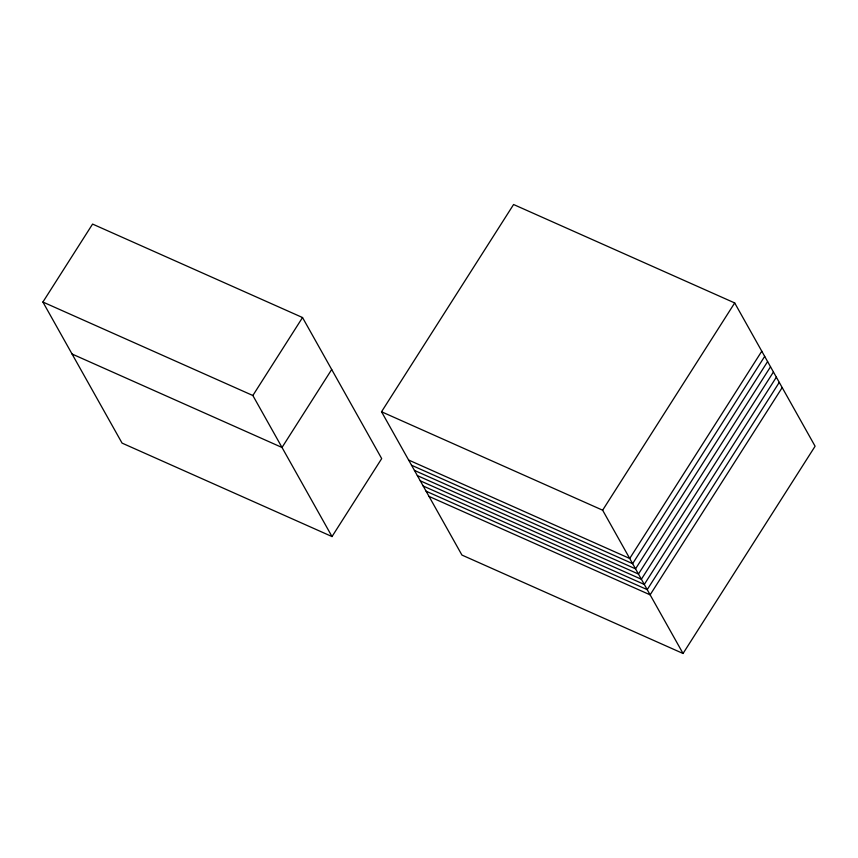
<?xml version="1.0" encoding="UTF-8"?>
<svg xmlns="http://www.w3.org/2000/svg" width="858" height="858" viewBox="0 0 858 858"><rect width="100%" height="100%" fill="white"/><g stroke="black" fill="none" stroke-linecap="round" stroke-linejoin="round"><path stroke-width="1.29" d="M42.9 302.037L92.578 224.077L302.531 317.535L381.692 458.601L332.014 536.561L122.061 443.103L42.9 302.037L252.853 395.506L332.014 536.561M252.853 395.506L302.531 317.535M331.692 369.508L282.014 447.479L72.061 354.011M381.531 411.765L513.588 204.515L734.695 302.938L815.1 446.235L683.043 653.485L461.936 555.062L381.531 411.765L602.638 510.199L683.043 653.485M602.638 510.199L734.695 302.938M761.775 351.201L629.718 558.461L408.612 460.027M764.692 356.392L632.636 563.652L411.518 465.229M767.599 361.593L635.542 568.854L414.435 470.42M770.516 366.795L638.459 574.045L417.353 475.622M773.433 371.986L641.376 579.247L420.27 480.812M776.351 377.188L644.294 584.448L423.187 486.014M779.268 382.378L647.211 589.639L426.104 491.205M782.185 387.58L650.128 594.841L429.021 496.407"/></g></svg>
